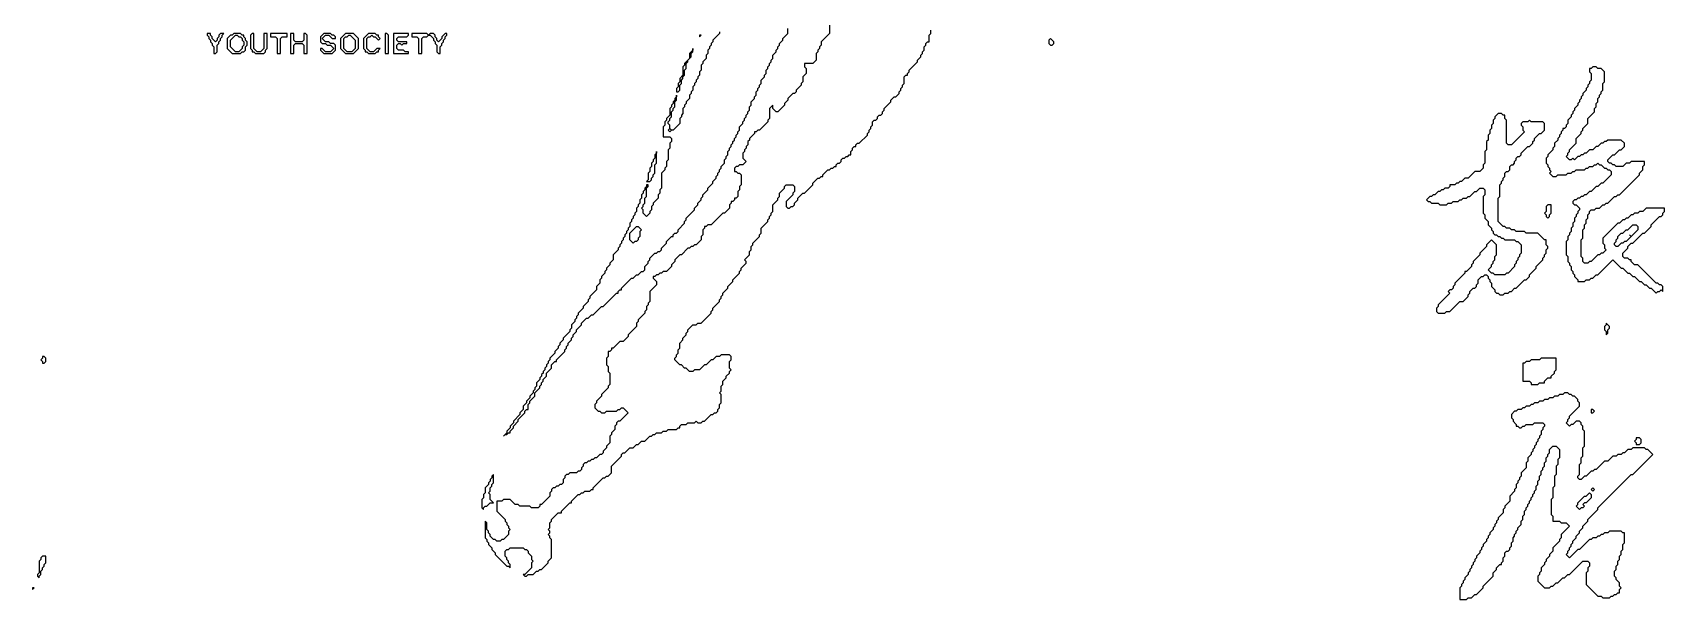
# Model space of a CAD drawing. Header units: millimetres. Extents: x 7 to 500, y 6 to 500.
# Drawn here: x 7 to 497.5, y 6.5 to 176.8 of the extents above; entities that cross this region are included whole.
import ezdxf

# ---------------------------------------------------------------- set-up
doc = ezdxf.new("R2010")
doc.units = ezdxf.units.MM

msp = doc.modelspace()

# ---------------------------------------------------------------- linework, layer by layer
for points in [[(246.5, 179), (246.5, 176.5), (244, 174), (244, 173), (243.5, 172.5), (243.5, 172), (243, 171.5), (243, 171), (242.5, 170.5), (242.5, 168.5), (241.5, 167.5), (239, 167.5), (239, 166.5), (239.5, 166), (239.5, 164.5), (238.5, 163.5), (238.5, 162), (238, 161.5), (238, 161), (236.5, 159.5), (236.5, 159), (236, 158.5), (235.5, 158.5), (234, 157), (234, 156.5), (233, 155.5), (233, 155), (231, 153), (230.5, 153), (229.5, 154), (229.5, 155), (228.5, 154), (228.5, 151), (228, 150.5), (228, 150), (225.5, 147.5), (225, 147.5), (224.5, 147), (224, 147), (224, 146.5), (222.5, 145), (222.5, 144.5), (222, 144), (222, 143), (221.5, 142.5), (221.5, 142), (221, 141.5), (221, 141), (220.5, 140.5), (220.5, 139), (221.5, 138), (220.5, 137), (219.5, 137), (219, 136.5), (218.5, 136.5), (218, 136), (218, 135), (218.5, 135), (219, 134.5), (219.5, 134.5), (220, 134), (220, 131), (219.5, 130.5), (219.5, 129.5), (219, 129), (219, 127.5), (218.5, 127), (218, 127), (218, 126.5), (217.5, 126), (217, 126), (217, 125.5), (216.5, 125), (216.5, 124), (215, 122.5), (214.5, 122.5), (211, 119), (210, 119), (209.5, 118.5), (209, 118.5), (209, 118), (208.5, 117.5), (208.5, 116), (208, 115.5), (208, 114.5), (206.5, 113), (206, 113), (205.5, 112.5), (205, 112.5), (204.5, 112), (204, 112), (202, 110), (201.5, 110), (200, 108.5), (200, 108), (199, 107), (199, 106.5), (197.5, 105), (196.5, 105), (196, 104.5), (195.5, 104.5), (195, 104), (194.5, 104), (194, 103.5), (193.5, 103.5), (193.5, 103), (194.5, 102), (194.5, 101), (192.5, 99), (192.5, 96), (192, 95.5), (192, 95), (191.5, 94.5), (191.5, 93.5), (191, 93), (191, 92.5), (189, 90.5), (189, 90), (188.5, 89.5), (188.5, 88.5), (186, 86), (186, 85.5), (184.5, 84), (183.5, 84), (181.5, 82), (181, 82), (181, 81.5), (180.5, 81), (180, 81), (180, 79.5), (179.5, 79), (179.5, 77), (180, 76.5), (180, 75), (180.5, 74.5), (180.5, 71), (180, 70.5), (180, 70), (178, 68), (178, 67.5), (176.5, 66), (176.5, 65.5), (176, 65), (176, 64), (177, 63), (177.5, 63), (178, 62.5), (179, 62.5), (179.5, 63), (182.5, 63), (183, 63.5), (183.5, 63.5), (184, 64), (184.5, 64), (186, 62.5), (183.5, 60), (183, 60), (182.5, 59.5), (182.5, 59), (182, 58.5), (182, 57.5), (181, 56.5), (181, 56), (180.5, 55.5), (180.5, 53.5), (179.5, 52.5), (179.5, 52), (178.5, 51), (178.5, 50.5), (178, 50), (177.5, 50), (176.5, 49), (176, 49), (175.5, 48.5), (175, 48.5), (174.5, 48), (174, 48), (173.5, 47.5), (173, 47.5), (172.5, 47), (172.5, 46.5), (172, 46), (172, 45.5), (171.5, 45), (171, 45), (170.5, 44.5), (168.5, 44.5), (168, 44), (167.5, 44), (167, 43.5), (167, 43), (166.5, 42.5), (166.5, 41.5), (166, 41), (165.5, 41), (165, 40.5), (164.5, 40.5), (164, 40), (163.5, 40), (163, 39.5), (163, 39), (162.5, 38.5), (162.5, 37.5), (160, 35), (159.5, 35), (159.5, 34.5), (159, 34), (157, 34), (156.5, 34.5), (153.5, 34.5), (153, 35), (152, 35), (150.5, 36.5), (148.5, 36.5), (148, 36), (146.5, 36), (146.5, 33), (149, 30.5), (149, 30), (149.5, 29.5), (149.5, 29), (150, 28.5), (150, 28), (150.5, 27.5), (150, 27), (150, 26), (148.5, 24.5), (148, 24.5), (147.5, 24), (146.5, 24), (146, 24.5), (145.5, 24.5), (144.5, 25.5), (144.5, 26), (144, 26.5), (144, 27), (143.5, 27.5), (143.5, 29.5), (143, 30), (143, 25), (143.5, 24.5), (143.5, 24), (144, 23.5), (144, 23), (145, 22), (145, 21.5), (146, 20.5), (146, 20), (149.5, 16.5), (150, 16.5), (150.5, 16), (150.5, 17), (150, 17.5), (150, 18), (149.5, 18.5), (149.5, 19), (149, 19.5), (149, 21), (149.5, 21.5), (150, 21.5), (150.5, 22), (154.5, 22), (155, 21.5), (155.5, 21.5), (156, 21), (156, 20.5), (157, 19.5), (157, 18.5), (157.5, 18), (157, 17.5), (157, 16), (155, 14), (154.5, 14), (155, 13.5), (155.5, 13.5), (156, 14), (157.5, 14), (158.5, 15), (159, 15), (159.5, 15.5), (160, 15.5), (162, 17.5), (162, 18), (163, 19), (163, 24.5), (162.5, 25), (162.5, 25.5), (162, 26), (162.5, 26.5), (162.5, 27), (162, 27.5), (162.5, 28), (162.5, 29.5), (163, 30), (163, 30.5), (165, 32.5), (166, 32.5), (166, 33), (168.5, 35.5), (169, 35.5), (169, 36), (171, 38), (171.5, 38), (172, 38.5), (172.5, 38.5), (173, 39), (174.5, 39), (175, 39.5), (175.5, 39.5), (175.5, 40), (178.5, 43), (179, 43), (179.5, 43.5), (180, 43.5), (181, 44.5), (181, 46.5), (184, 49.5), (184, 50), (184.5, 50.5), (185, 50.5), (186.5, 52), (187.5, 52), (188.5, 53), (189, 53), (190, 54), (191, 54), (192.5, 55.5), (193, 55.5), (193.5, 56), (194, 56), (194.5, 56.5), (196, 56.5), (196.5, 57), (197.5, 57), (198, 57.5), (200.5, 57.5), (201, 58), (201.5, 58), (201.5, 58.5), (202, 59), (203.5, 59), (204, 59.5), (206, 59.5), (206.5, 60), (207, 59.5), (208, 59.5), (208.5, 60), (209, 60), (211, 62), (211.5, 62), (212, 62.5), (212.5, 62.5), (213, 63), (213, 63.5), (213.5, 64), (213.5, 65), (214, 65.5), (214, 68), (213.5, 68.5), (214, 69), (214, 70.5), (214.5, 71), (214.5, 72), (215.5, 73), (215.5, 73.5), (216.5, 74.5), (216.5, 75), (217, 75.5), (216.5, 76), (216.5, 78), (217, 78.5), (217, 79.5), (216.5, 80), (214, 80), (213.5, 79.5), (212.5, 79.5), (211.5, 78.5), (211, 78.5), (209.5, 77), (209, 77), (207.5, 75.5), (206, 75.5), (205.5, 75), (204.5, 75), (203.5, 76), (203, 76), (202, 77), (201.5, 77), (200, 78.5), (200, 79), (200.5, 79.5), (200.5, 80), (201, 80.5), (201, 81.5), (201.5, 82), (201.5, 83.5), (202.5, 84.5), (202.5, 85), (203.5, 86), (203.5, 86.5), (204, 87), (204, 87.5), (205.5, 89), (206.5, 89), (207, 89.5), (208, 89.5), (211, 92.5), (211, 93), (211.5, 93.5), (211.5, 94), (213.5, 96), (213.5, 96.5), (214, 97), (214, 97.5), (214.5, 98), (214.5, 98.5), (216, 100), (216, 100.5), (217.5, 102), (217.5, 102.5), (219.5, 104.5), (219.5, 105), (220, 105.5), (220, 106), (221.5, 107.5), (221.5, 108), (221, 108.5), (222.5, 110), (222.5, 111), (223, 111.5), (223, 112.5), (223.5, 113), (223.5, 113.5), (225.5, 115.5), (225.5, 116), (226, 116.5), (226, 118), (228, 120), (228, 120.5), (228.5, 121), (228.5, 121.5), (229, 122), (229, 122.5), (229.5, 123), (229.5, 125), (231, 126.5), (231, 127), (231.5, 127.5), (231.5, 128.5), (233, 130), (233, 130.5), (233.5, 131), (235.5, 131), (236, 130.5), (236, 129), (235.5, 128.5), (235.5, 128), (233.5, 126), (233.5, 124.5), (234, 124), (234.5, 124), (235, 124.5), (235.5, 124.5), (236, 125), (236, 125.5), (237, 126.5), (237, 127), (238.5, 128.5), (239, 128.5), (241.5, 131), (241.5, 131.5), (243, 133), (243.5, 133), (244, 133.5), (244.5, 133.5), (244.5, 134), (246, 135.5), (246.5, 135.5), (247, 136), (247.5, 136), (248, 136.5), (248.5, 136.5), (248.5, 137), (249, 137.5), (249.5, 137.5), (250, 138), (250, 138.5), (250.5, 139), (251, 139), (251.5, 139.5), (252, 139.5), (252.5, 140), (253, 140), (253, 141), (253.5, 141.5), (253.5, 142), (254, 142.5), (254.5, 142.5), (254.5, 143), (255, 143.5), (255.5, 143.5), (258, 146), (258, 146.5), (258.5, 147), (258.5, 147.5), (259, 148), (259, 148.5), (259.5, 149), (259.5, 150), (260, 150.5), (260.5, 150.5), (261, 151), (261, 151.5), (261.5, 152), (262, 152), (262.5, 152.5), (262.5, 153), (263, 153.5), (263, 154), (265, 156), (265, 156.5), (266, 157.5), (266.5, 157.5), (267.5, 158.5), (267.5, 159), (268, 159.5), (268, 160), (268.5, 160.5), (268.5, 161), (269, 161.5), (269, 163.5), (269.5, 164), (270, 164), (270, 164.5), (270.5, 165), (270.5, 165.5), (273, 168), (273, 168.5), (274, 169.5), (274, 170), (274.5, 170.5), (274.5, 171), (275, 171.5), (275, 172.5), (275.5, 173), (275.5, 173.5), (276, 174), (276.5, 174), (276.5, 176), (277, 176.5), (277, 177.5)], [(213.5, 177), (213.5, 176.5), (211.5, 174.5), (211.5, 174), (211, 173.5), (211, 173), (210.5, 172.5), (210.5, 172), (210, 171.5), (210, 170.5), (209.5, 170), (209.5, 169), (208.5, 168), (208.5, 167.5), (208, 167), (208, 165.5), (207.5, 165), (207.5, 164), (207, 163.5), (207, 163), (206.5, 162.5), (206.5, 162), (206, 161.5), (206, 161), (205.5, 160.5), (205.5, 159.5), (205, 159), (205, 158.5), (204.5, 158), (204.5, 157), (203.5, 156), (203.5, 155.5), (203, 155), (203, 154.5), (202.5, 154), (202.5, 152.5), (202, 152), (202, 151.5), (201.5, 151), (201.5, 149.5), (199.5, 147.5), (199, 147.5), (198.5, 148), (198.5, 149), (198, 149.5), (198, 150), (198.5, 150.5), (198.5, 151), (199, 151.5), (199, 153), (199.5, 153.5), (199.5, 154), (200, 154.5), (200, 156), (200.5, 156.5), (200.5, 158), (200.5, 157.5), (200, 157), (200, 156.5), (199.5, 156), (199.5, 155.5), (199, 155), (199, 154.5), (198.5, 154), (198.5, 152), (197.5, 151), (197.5, 150.5), (197, 150), (197, 149), (196.5, 148.5), (196.5, 145.5), (198.5, 145.5), (199, 145), (199, 144), (198.5, 143.5), (198.5, 142), (198, 141.5), (198, 138.5), (197.5, 138), (197.5, 136.5), (197, 136), (197, 135.5), (196, 134.5), (196, 130), (195.5, 129.5), (195.5, 128.5), (195, 128), (195, 127), (193.5, 125.5), (193.5, 125), (193, 124.5), (193, 123.5), (192.5, 123), (192.5, 122.5), (191.5, 121.5), (190.5, 122.5), (190.5, 123.5), (190, 124), (190.5, 124.5), (190.5, 125), (191, 125.5), (191, 127), (191.5, 127.5), (191.5, 130), (192, 130.5), (192, 131), (191.5, 131), (191.5, 130.5), (191, 130), (191, 129.5), (190.5, 129), (190.5, 128.5), (190, 128), (190, 127), (189.5, 126.5), (189.5, 125.5), (189, 125), (189, 124.5), (188.5, 124), (188.5, 123), (188, 122.5), (188, 122), (187.5, 121.5), (187.5, 121), (187, 120.5), (187, 120), (186.5, 119.5), (186.5, 118.5), (186, 118), (186, 117.5), (185.5, 117), (185.5, 116.5), (185, 116), (185, 115.5), (184.5, 115), (184.5, 114.5), (184, 114), (184, 113.5), (183.5, 113), (183.5, 112.5), (183, 112), (183, 111.5), (181.5, 110), (181.5, 108.5), (180.5, 107.5), (180.5, 107), (179.5, 106), (179.5, 105.5), (179, 105), (179, 104.5), (178, 103.5), (178, 103), (177.5, 102.5), (177.5, 101.5), (176.5, 100.5), (176.5, 99.5), (174.5, 97.5), (174.5, 97), (174, 96.5), (174, 96), (172.5, 94.5), (172.5, 94), (171, 92.5), (171, 92), (170.5, 91.5), (170.5, 91), (170, 90.5), (170, 90), (169, 89), (169, 88), (168.5, 87.5), (168.5, 87), (166.5, 85), (166.5, 84.5), (165.5, 83.5), (165.5, 83), (165, 82.5), (165, 82), (164, 81), (164, 80.5), (162.5, 79), (162.5, 78.5), (162, 78), (162, 77.5), (161.5, 77), (161.5, 76.5), (161, 76), (161, 75.5), (160.5, 75), (160.5, 74.5), (160, 74), (160, 73.5), (159.5, 73), (159.5, 72.5), (158.5, 71.5), (158.5, 70.5), (158, 70), (158, 69.5), (157.5, 69), (157.5, 68.5), (156.5, 67.5), (156.5, 67), (155.5, 66), (155.5, 65.5), (154.5, 64.5), (154.5, 63.5), (153.5, 62.5), (153.5, 62), (151.5, 60), (151.5, 59.5), (150.5, 58.5), (150.5, 58), (149.5, 57), (149.5, 56.5), (148.5, 55.5), (149, 56), (149.5, 56), (150, 56.5), (150.5, 56.5), (150.5, 57), (151.5, 58), (151.5, 58.5), (153, 60), (153, 60.5), (155, 62.5), (155, 63), (155.5, 63.5), (156, 63.5), (156, 65), (156.5, 65.5), (156.5, 66), (158, 67.5), (158, 68.5), (159.5, 70), (159.5, 70.5), (160, 71), (160, 71.5), (160.5, 72), (160.5, 72.5), (161.5, 73.5), (161.5, 74.5), (163, 76), (163, 77), (164, 78), (164.5, 78), (164.5, 78.5), (167, 81), (167, 81.5), (167.5, 82), (167.5, 82.5), (168, 83), (168, 83.5), (169, 84.5), (169, 85), (169.5, 85.5), (169.5, 86), (170.5, 87), (170.5, 87.5), (172, 89), (172, 89.5), (173.5, 91), (174, 91), (175, 92), (175.5, 92), (178, 94.5), (178.5, 94.5), (182.5, 98.5), (183, 98.5), (183, 99), (183.5, 99.5), (184, 99.5), (184, 100), (187, 103), (187.5, 103), (188.5, 104), (189, 104), (190, 105), (190.5, 105), (191, 105.5), (191, 106.5), (192, 107.5), (192, 108), (192.5, 108.5), (192.5, 109), (194, 110.5), (194.5, 110.5), (195, 111), (195.5, 111), (196, 111.5), (196, 112), (197.5, 113.5), (197.5, 114), (199, 115.5), (199.5, 115.5), (199.5, 116), (200, 116.5), (200.5, 116.5), (201, 117), (201, 117.5), (203, 119.5), (203, 120), (203.5, 120.5), (203.5, 121), (206, 123.5), (206, 124), (207, 125), (207, 125.5), (208, 126.5), (208, 127), (208.5, 127.5), (208.5, 128), (210, 129.5), (210, 130), (211.5, 131.5), (211.5, 132), (212.5, 133), (212.5, 133.5), (213, 134), (213, 134.5), (213.5, 135), (213.5, 135.5), (214, 136), (214, 136.5), (215, 137.5), (215, 138.5), (215.5, 139), (215.5, 139.5), (216, 140), (216, 141), (216.5, 141.5), (216.5, 142), (217, 142.5), (217, 143), (217.5, 143.5), (217.5, 144), (218, 144.5), (218, 145), (218.5, 145.5), (218.5, 146), (219, 146.5), (219, 147), (219.5, 147.5), (219.5, 148.5), (220.5, 149.5), (220.5, 150), (221, 150.5), (221, 151), (221.5, 151.5), (221.5, 152), (222, 152.5), (222, 153), (222.5, 153.5), (222.5, 154.5), (223, 155), (223, 156), (224, 157), (224, 157.5), (224.5, 158), (224.5, 159), (225, 159.5), (225, 160), (225.5, 160.5), (225.5, 161), (226, 161.5), (226, 162.5), (227, 163.5), (227, 164), (227.5, 164.5), (227.5, 165.5), (228, 166), (228, 166.5), (228.5, 167), (228.5, 167.5), (229, 168), (229, 168.5), (229.5, 169), (229.5, 170), (230.5, 171), (230.5, 171.5), (231, 172), (231, 172.5), (231.5, 173), (231.5, 173.5), (232.5, 174.5), (232.5, 175), (234, 176.5), (234, 178)]]:
    msp.add_lwpolyline(points)
for points in [[(59.5, 176.5), (59.5, 176), (60, 175.5), (60, 175), (60.5, 174.5), (60.5, 174), (61, 173.5), (61, 173), (61.5, 172.5), (61.5, 170.5), (62, 170.5), (62.5, 171), (62.5, 173), (63, 173.5), (63, 174), (63.5, 174.5), (63.5, 175), (64, 175.5), (64, 176), (64.5, 176.5), (63.5, 176.5), (63, 176), (63, 175.5), (62.5, 175), (62.5, 174.5), (62, 174), (61, 175), (61, 175.5), (60.5, 176), (60.5, 176.5)], [(67.5, 176.5), (67, 176), (66.5, 176), (65.5, 175), (65.5, 172), (67, 170.5), (69.5, 170.5), (70, 171), (70.5, 171), (71, 171.5), (71, 172.5), (71.5, 173), (71.5, 174), (71, 174.5), (71, 175), (70.5, 175.5), (70.5, 176), (70, 176), (69.5, 176.5)], [(68, 176), (68.5, 176), (69, 175.5), (69.5, 175.5), (70, 175), (70, 174.5), (70.5, 174), (70.5, 173), (70, 172.5), (70, 172), (69, 171), (68, 171), (66.5, 172.5), (66.5, 174.5)], [(73, 176.5), (72.5, 176), (72.5, 172), (73, 171.5), (73, 171), (73.5, 171), (74, 170.5), (76.5, 170.5), (77, 171), (77, 171.5), (77.5, 172), (77.5, 176.5), (76.5, 176.5), (76.5, 172), (75.5, 171), (74.5, 171), (73.5, 172), (73.5, 176.5)], [(78.5, 176.5), (78.5, 175.5), (80, 175.5), (80.5, 175), (80.5, 170.5), (81.5, 170.5), (81.5, 175), (82, 175.5), (83.5, 175.5), (83.5, 176.5)], [(84.5, 176.5), (84.5, 170.5), (85.5, 170.5), (85.5, 173), (86, 173.5), (88, 173.5), (88.5, 173), (88.5, 170.5), (89.5, 170.5), (89.5, 176), (89, 176.5), (88.5, 176.5), (88.5, 174.5), (88, 174), (86, 174), (85.5, 174.5), (85.5, 176.5)], [(94.5, 176.5), (93.5, 175.5), (93.5, 174), (94, 173.5), (95, 173.5), (95.5, 173), (96.5, 173), (97.5, 172), (96.5, 171), (95, 171), (94, 172), (93.5, 172), (93.5, 171.5), (94.5, 170.5), (97, 170.5), (98, 171.5), (98, 173), (97.5, 173.5), (96.5, 173.5), (96, 174), (95, 174), (94, 175), (95, 176), (96, 176), (97, 175), (98, 175), (98, 175.5), (97.5, 176), (97, 176), (96.5, 176.5)], [(101, 176.5), (99.5, 175), (99.5, 172), (101, 170.5), (103.5, 170.5), (105, 172), (105, 175), (103.5, 176.5)], [(101.5, 175.5), (102, 176), (102.5, 176), (104, 174.5), (104, 172), (103, 171), (101.5, 171), (100.5, 172), (100.5, 175), (101, 175.5)], [(108, 176.5), (106.5, 175), (106.5, 172), (107, 171.5), (107, 171), (107.5, 171), (108, 170.5), (110, 170.5), (110.5, 171), (111, 171), (111, 171.5), (111.5, 172), (110.5, 172), (109.5, 171), (108.5, 171), (107.5, 172), (107.5, 175), (108, 175.5), (108.5, 175.5), (109, 176), (109.5, 175.5), (110, 175.5), (111, 174.5), (111.5, 175), (111, 175.5), (111, 176), (110.5, 176), (110, 176.5)], [(113, 176.5), (113, 170.5), (114, 170.5), (114, 176), (113.5, 176.5)], [(115.5, 176.5), (115.5, 170.5), (120, 170.5), (120, 171), (119, 171), (118.5, 171.5), (117, 171.5), (116.5, 172), (116.5, 173), (117, 173.5), (117.5, 173.5), (118, 173), (118.5, 173.5), (119.5, 173.5), (119.5, 174), (117, 174), (116.5, 174.5), (116.5, 175), (117, 175.5), (119.5, 175.5), (120, 176), (120, 176.5)], [(121, 176.5), (121, 175.5), (122.5, 175.5), (123, 175), (123, 170.5), (124, 170.5), (124, 175), (124.5, 175.5), (125.5, 175.5), (126, 176), (126.5, 176), (127.5, 175), (127.5, 174.5), (128, 174), (128, 173.5), (128.5, 173), (128.5, 171), (129, 170.5), (129.5, 170.5), (129.5, 172.5), (130, 173), (130, 173.5), (130.5, 174), (130.5, 174.5), (131, 175), (131, 175.5), (131.5, 176), (131.5, 176.5), (131, 176.5), (130, 175.5), (130, 175), (129, 174), (128.5, 174.5), (128.5, 175), (128, 175.5), (128, 176), (127.5, 176.5), (126.5, 176.5), (126, 176), (125.5, 176.5)], [(205.5, 172), (205.5, 171.5), (204.5, 170.5), (204.5, 169), (203, 167.5), (203, 167), (202.5, 166.5), (202.5, 164), (201.5, 163), (201.5, 162), (201, 161.5), (201, 160.5), (200.5, 160), (200.5, 159), (201, 159), (201.5, 159.5), (201.5, 161), (202, 161.5), (202, 162.5), (202.5, 163), (202.5, 163.5), (203, 164), (203, 165.5), (203.5, 166), (203.5, 167.5), (204, 168), (204, 168.5), (205, 169.5), (205, 170.5), (205.5, 171)], [(207.5, 176), (207.5, 175.5), (208, 176)], [(313, 175), (312.5, 174.5), (312.5, 173.5), (313, 173), (313.5, 173), (314, 173.5), (314, 174)], [(476, 166.5), (475.5, 166), (475, 166), (475, 165), (475.5, 164.5), (475.5, 162.5), (475, 162), (475, 161.5), (474.5, 161), (474.5, 160.5), (474, 160), (474, 159.5), (473, 158.5), (473, 158), (472.5, 157.5), (472.5, 157), (472, 156.5), (472, 156), (471.5, 155.5), (471.5, 155), (470.5, 154), (470.5, 153.5), (470, 153), (470, 152.5), (469.5, 152), (469.5, 151.5), (468.5, 150.5), (468.5, 149.5), (468, 149), (468, 148.5), (467.5, 148), (467, 148), (467, 147.5), (466.5, 147), (466.5, 146.5), (466, 146), (466, 145.5), (465.5, 145), (465.5, 144.5), (464.5, 143.5), (464.5, 142.5), (464, 142), (464, 141.5), (462.5, 140), (462.5, 139.5), (462, 139), (462, 137.5), (462.5, 137), (462.5, 136.5), (463, 136), (463, 135.5), (463.5, 135), (463, 134.5), (464, 133.5), (465, 133.5), (465.5, 134), (468, 134), (468.5, 134.5), (469.5, 134.5), (470, 135), (470.5, 135), (471, 135.5), (473.5, 135.5), (474, 136), (474.5, 136), (475, 136.5), (476, 136.5), (476.5, 137), (477, 137), (477.5, 137.5), (478, 137), (478.5, 137), (479.5, 136), (480, 136), (480.5, 135.5), (481, 135.5), (481.5, 135), (481.5, 134), (479, 131.5), (478.5, 131.5), (477.5, 130.5), (477, 130.5), (475.5, 129), (475, 129), (474, 128), (473.5, 128), (473, 127.5), (472.5, 127.5), (472, 127), (471.5, 127), (471, 126.5), (470.5, 126.5), (470, 126), (470, 125.5), (470.5, 125), (471, 125), (472, 124), (472, 123.5), (471.5, 123), (471.5, 122.5), (471, 122), (471, 121.5), (470.5, 121), (470.5, 120), (470, 119.5), (470, 118.5), (469.5, 118), (469.5, 117), (469, 116.5), (469, 116), (468.5, 115.5), (468.5, 114.5), (468, 114), (468, 110), (468.5, 109.5), (468.5, 108), (469, 107.5), (469, 107), (469.5, 106.5), (469.5, 105.5), (470, 105), (470, 104.5), (470.5, 104), (470.5, 103.5), (471.5, 102.5), (471.5, 102), (473.5, 102), (474, 102.5), (475, 102.5), (475.5, 103), (476, 103), (477, 104), (477.5, 104), (482, 108.5), (484.5, 106), (485, 106), (486.5, 104.5), (487, 104.5), (488, 103.5), (488.5, 103.5), (490, 102), (490.5, 102), (491.5, 101), (492, 101), (493, 100), (493.5, 100), (495, 98.5), (495.5, 99), (496, 99), (496.5, 99.5), (497, 99), (497, 100.5), (496.5, 101), (496, 101), (495.5, 101.5), (495, 101.5), (489.5, 107), (488.5, 107), (487.5, 108), (487.5, 108.5), (487, 108.5), (486.5, 109), (485.5, 109), (485, 109.5), (485, 110.5), (486.5, 112), (486.5, 112.5), (487.5, 113.5), (488, 113.5), (491, 116.5), (491.5, 116.5), (493.5, 118.5), (493.5, 119), (496, 121.5), (496.5, 121.5), (497, 122), (497, 122.5), (497.5, 123), (497.5, 124), (492, 124), (491, 123), (490, 123), (489.5, 122.5), (488.5, 122.5), (488, 122), (487.5, 122), (486.5, 121), (486, 121), (485.5, 120.5), (485, 120.5), (484, 119.5), (483.5, 119.5), (479, 115), (479, 113.5), (479.5, 113), (479.5, 112), (480, 111.5), (479, 110.5), (478.5, 110.5), (478, 110), (477.5, 110), (475.5, 108), (475, 108), (474.5, 107.5), (473.5, 107.5), (473, 108), (473, 109), (472.5, 109.5), (472.5, 114.5), (473, 115), (473, 117.5), (473.5, 118), (473.5, 119), (474, 119.5), (474, 120.5), (474.5, 121), (474.5, 122), (475, 122.5), (475, 123), (475.5, 123.5), (476.5, 123.5), (477, 124), (478, 124), (479, 125), (479.5, 125), (480, 125.5), (480.5, 125.5), (482.5, 127.5), (483, 127.5), (483.5, 128), (484, 128), (490, 134), (490, 134.5), (491, 135.5), (491, 136.5), (491.5, 137), (491.5, 138), (487.5, 138), (487, 137.5), (486, 137.5), (485, 136.5), (483, 136.5), (482.5, 137), (482, 137), (481.5, 137.5), (481, 137.5), (480.5, 138), (480.5, 138.5), (482, 140), (482.5, 140), (484, 141.5), (484.5, 141.5), (485.5, 142.5), (485.5, 143.5), (484.5, 144.5), (480.5, 144.5), (480, 144), (479.5, 144), (479, 143.5), (478.5, 143.5), (477.5, 142.5), (477, 142.5), (476, 141.5), (475, 141.5), (474, 140.5), (473.5, 140.5), (473, 140), (472.5, 140), (472, 139.5), (471.5, 139.5), (470.5, 138.5), (470, 139), (469.5, 138.5), (469, 138.5), (468, 139.5), (468.5, 140), (468.5, 140.5), (469, 141), (469, 141.5), (471, 143.5), (471, 145), (472.5, 146.5), (472.5, 147), (473, 147.5), (473, 148), (474.5, 149.5), (474.5, 151), (476.5, 153), (476.5, 154), (477, 154.5), (477, 155.5), (477.5, 156), (477.5, 157), (478, 157.5), (478, 158), (478.5, 158.5), (478.5, 159), (479, 159.5), (479, 161.5), (479.5, 162), (479.5, 165), (478.5, 166), (477.5, 166), (477, 166.5)], [(447.5, 152.5), (446.5, 151.5), (446.5, 151), (446, 150.5), (446, 149.5), (445.5, 149), (445.5, 148), (445, 147.5), (445, 146.5), (444.5, 146), (444.5, 144.5), (444, 144), (444, 141.5), (443.5, 141), (443.5, 137.5), (443, 137), (443, 136), (442, 135), (440.5, 135), (438.5, 133), (437.5, 133), (436.5, 132), (436, 132), (435.5, 131.5), (435, 131.5), (434.5, 131), (433, 131), (433, 130.5), (432.5, 130), (431.5, 130), (431, 129.5), (430.5, 129.5), (430, 129), (429.5, 129), (428.5, 128), (428, 128), (427.5, 127.5), (427, 127.5), (426, 126.5), (426.5, 126), (427, 126), (427.5, 125.5), (429.5, 125.5), (430, 125), (432, 125), (432.5, 125.5), (433.5, 125.5), (434, 126), (435.5, 126), (436, 126.5), (436.5, 126.5), (437, 127), (438, 127), (438.5, 127.5), (439, 127.5), (440.5, 129), (441, 129), (442, 130), (443, 130), (443.5, 129.5), (443.5, 128), (443, 127.5), (443, 122.5), (443.5, 122), (443.5, 121), (444.5, 120), (444.5, 119), (445.5, 118), (445.5, 117.5), (446, 117), (446, 116.5), (446.5, 116), (447, 116), (447.5, 115.5), (448, 115.5), (448.5, 115), (449, 115), (449.5, 114.5), (452.5, 114.5), (453, 114), (453.5, 114), (454.5, 113), (454.5, 110.5), (454, 110), (454, 109.5), (453.5, 109), (453.5, 108.5), (453, 108), (453, 107.5), (452.5, 107), (452.5, 106.5), (450.5, 104.5), (450, 104.5), (449.5, 104), (446.5, 104), (446, 104.5), (445.5, 104.5), (444.5, 105.5), (445.5, 106.5), (445.5, 107), (446, 107.5), (446, 108), (446.5, 108.5), (446.5, 109.5), (447, 110), (447, 113), (445.5, 114.5), (444, 113), (444, 112.5), (442, 110.5), (442, 110), (440, 108), (440, 107.5), (439.5, 107), (439.5, 106.5), (438, 105), (437.5, 105), (437.5, 104.5), (434.5, 101.5), (434.5, 101), (434, 100.5), (434, 100), (433.5, 99.5), (433, 99.5), (432.5, 99), (433, 98.5), (429.5, 95), (429.5, 94.5), (429, 94), (429, 93), (429.5, 92.5), (431.5, 92.5), (432, 93), (433, 93), (436, 96), (437, 96), (438.5, 97.5), (438.5, 98), (439, 98.5), (439, 99), (440, 100), (440.5, 100), (441, 100.5), (441, 101), (441.5, 101.5), (441.5, 102.5), (442.5, 103.5), (443, 103.5), (443.5, 104), (444, 104), (444.5, 103.5), (444.5, 103), (445, 102.5), (445, 102), (445.5, 101.5), (445.5, 100.5), (446.5, 99.5), (446.5, 99), (447, 98.5), (447.5, 98.5), (448, 98), (449, 98), (449.5, 98.5), (450.5, 98.5), (451, 99), (451.5, 99), (452.5, 100), (453, 100), (455.5, 102.5), (456, 102.5), (457, 103.5), (457, 104), (459, 106), (459, 106.5), (461, 108.5), (461, 109), (461.5, 109.5), (461.5, 110), (462, 110.5), (462, 111.5), (462.5, 112), (462.5, 112.5), (462, 113), (462, 114.5), (461.5, 114.5), (459.5, 116.5), (456, 116.5), (455.5, 117), (453, 117), (452.5, 117.5), (451.5, 117.5), (451, 118), (450, 118), (449.5, 118.5), (449, 118.5), (447.5, 120), (447.5, 127), (448, 127.5), (448, 131), (448.5, 131.5), (448.5, 132), (449, 132.5), (449, 133), (449.5, 133.5), (449.5, 134.5), (450, 135), (450.5, 135), (451, 135.5), (451, 136.5), (451.5, 137), (452, 137), (452.5, 137.5), (452.5, 138), (453, 138.5), (453, 139), (453.5, 139.5), (454, 139.5), (454.5, 140), (454.5, 140.5), (456.5, 142.5), (457, 142.5), (458, 143.5), (458, 144), (458.5, 144.5), (458.5, 145), (460, 146.5), (460.5, 146.5), (461.5, 147.5), (461.5, 149.5), (461, 150), (457.5, 150), (457, 150.5), (456.5, 150), (455, 150), (454.5, 149.5), (454.5, 149), (455, 148.5), (455, 147.5), (455.5, 147), (451.5, 143), (450.5, 143), (450, 143.5), (450, 150.5), (449.5, 151), (449.5, 152), (449, 152), (448.5, 152.5)], [(198, 147.5), (198.5, 148), (199, 147.5), (198.5, 147)], [(194.5, 141), (194.5, 140.5), (194, 140), (194, 139), (193.5, 138.5), (193.5, 138), (193, 137.5), (193, 136.5), (192.5, 136), (192.5, 135), (192, 134.5), (192, 132.5), (191.5, 132), (192.5, 132), (193, 132.5), (193, 133), (193.5, 133.5), (193.5, 134), (194, 134.5), (194, 137), (194.5, 137.5)], [(462.5, 125), (462, 124.5), (462, 123), (461.5, 122.5), (462, 122), (462, 121.5), (462.5, 121), (463, 121.5), (463, 122), (463.5, 122.5), (463.5, 125)], [(188.5, 118.5), (189, 118.5), (190, 117.5), (189.5, 117), (189.5, 115.5), (189, 115), (189, 114.5), (188.5, 114), (188, 114), (187.5, 113.5), (186.5, 114.5), (186.5, 116.5)], [(488, 119), (489, 119), (489.5, 118.5), (489.5, 117.5), (487.5, 115.5), (487, 116), (487.5, 115.5), (486, 114), (485.5, 114), (485, 113.5), (484.5, 113.5), (483.5, 112.5), (483, 112.5), (482.5, 113), (482.5, 113.5), (483, 114), (483, 114.5), (483.5, 115), (483.5, 115.5), (484.5, 116.5), (485, 116.5), (486, 117.5), (486.5, 117.5)], [(480, 89.5), (480, 89), (479.5, 88.5), (479.5, 87.5), (480, 87), (480, 86), (480.5, 86.5), (480.5, 87.5), (481, 88), (481, 88.5)], [(10, 79.5), (10, 79), (9.5, 78.5), (10, 78), (10, 77.5), (10.5, 77.5), (11, 78), (11, 79), (10.5, 79.5)], [(460.5, 79), (460, 78.5), (457.5, 78.5), (457, 78), (456, 78), (455.5, 77.5), (455, 77.5), (455, 72), (457, 72), (457.5, 71.5), (457.5, 71), (459.5, 71), (460, 71.5), (461.5, 71.5), (461.5, 72), (462.5, 73), (463.5, 73), (463.5, 73.5), (464.5, 74.5), (464.5, 75), (465, 75.5), (465, 79)], [(467.5, 68.5), (467, 68), (466, 68), (465.5, 67.5), (464.5, 67.5), (464, 67), (463, 67), (462.5, 66.5), (461.5, 66.5), (461, 66), (460, 66), (459.5, 65.5), (458.5, 65.5), (458, 65), (457.5, 65), (457, 64.5), (456, 64.5), (455.5, 64), (455, 64), (454.5, 63.5), (453.5, 63.5), (453, 63), (452.5, 63), (451.5, 62), (451.5, 61), (452, 60.5), (452, 60), (453, 59), (453, 58.5), (453.5, 58.5), (454, 58), (454.5, 58), (455, 58.5), (455.5, 58.5), (456, 59), (458, 59), (458.5, 59.5), (461, 59.5), (461.5, 59), (461.5, 58.5), (461, 58), (461, 57.5), (460.5, 57), (460.5, 56), (460, 55.5), (460, 55), (459.5, 54.5), (459.5, 54), (459, 53.5), (459, 53), (458.5, 52.5), (458.5, 52), (458, 51.5), (458, 51), (457.5, 50.5), (457.5, 50), (456.5, 49), (456.5, 48), (456, 47.5), (456, 46), (454.5, 44.5), (454.5, 43.5), (454, 43), (454, 42.5), (453.5, 42), (453.5, 41.5), (453, 41), (453, 40), (452.5, 39.5), (452.5, 39), (451, 37.5), (451, 36), (449.5, 34.5), (449.5, 34), (449, 33.5), (449, 32.5), (447.5, 31), (447.5, 30.5), (447, 30), (447, 29.5), (446.5, 29), (446.5, 28.5), (446, 28), (446, 27.5), (445, 26.5), (445, 26), (444.5, 25.5), (444.5, 25), (444, 24.5), (444, 24), (443, 23), (443, 22.5), (442.5, 22), (442.5, 21.5), (442, 21), (442, 20.5), (441, 19.5), (441, 19), (440.5, 18.5), (440.5, 18), (440, 17.5), (440, 17), (439.5, 16.5), (439.5, 16), (439, 15.5), (439, 15), (438.5, 14.5), (438.5, 14), (437.5, 13), (437.5, 12.5), (437, 12), (437, 11.5), (436.5, 11), (436.5, 10.5), (436, 10), (436, 6.5), (438, 6.5), (438.5, 7), (439.5, 7), (440.5, 8), (441, 8), (443, 10), (443, 10.5), (446, 13.5), (446, 14.5), (447, 15.5), (447, 16), (448, 17), (448.5, 17), (448.5, 17.5), (449, 18), (449, 19), (449.5, 19.5), (449.5, 20.5), (450, 21), (450.5, 21), (451, 21.5), (451, 22), (451.5, 22.5), (451.5, 23.5), (452, 24), (452, 25), (452.5, 25.5), (452.5, 26), (453, 26.5), (453, 27), (453.5, 27.5), (453.5, 28), (454.5, 29), (454.5, 30), (455, 30.5), (455, 31.5), (455.5, 32), (455.5, 33), (456, 33.5), (456, 34), (456.5, 34.5), (456.5, 35), (457, 35.5), (457, 36), (457.5, 36.5), (457.5, 37), (458, 37.5), (458, 38), (458.5, 38.5), (458.5, 39), (459, 39.5), (459, 40.5), (459.5, 41), (459.5, 42), (460, 42.5), (460, 43.5), (460.5, 44), (460.5, 45), (461, 45.5), (461, 46), (461.5, 46.5), (461.5, 47.5), (462, 48), (462, 49), (462.5, 49.5), (462.5, 50), (463, 50.5), (463, 51.5), (464, 52.5), (465, 52.5), (466, 51.5), (466, 49), (465.5, 48.5), (465.5, 47), (465, 46.5), (465, 44), (464.5, 43.5), (464.5, 40.5), (464, 40), (464, 37), (463.5, 36.5), (463.5, 32), (464, 31.5), (464, 30), (466, 30), (466.5, 29.5), (468, 29.5), (469, 28.5), (466.5, 26), (466.5, 25), (466, 24.5), (466, 24), (464, 22), (464, 21), (463, 20), (463, 19.5), (462, 18.5), (462, 18), (461.5, 17.5), (461.5, 17), (460.5, 16), (460.5, 15), (460, 14.5), (460, 14), (459.5, 13.5), (459.5, 12), (461.5, 10), (463, 10), (463.5, 10.5), (464, 10.5), (465, 11.5), (465.5, 11.5), (467, 13), (467.5, 13), (468.5, 14), (469, 14), (473, 18), (474.5, 18), (475, 17.5), (475, 16.5), (474.5, 16), (474.5, 15), (474, 14.5), (474, 11), (477.5, 7.5), (478.5, 7.5), (479, 7), (481, 7), (481.5, 7.5), (482, 7.5), (482.5, 8), (483, 8), (483.5, 8.5), (484, 8.5), (484, 9.5), (484.5, 10), (484, 10.5), (484, 11.5), (483, 12.5), (483, 13), (482.5, 13.5), (482.5, 15), (483, 15.5), (483, 16.5), (483.5, 17), (483.5, 18), (484, 18.5), (484, 19.5), (484.5, 20), (484.5, 21), (485, 21.5), (485, 23), (485.5, 23.5), (485.5, 26.5), (485, 26.5), (484.5, 27), (481, 27), (480.5, 26.5), (479.5, 26.5), (479, 26), (478.5, 26), (478, 25.5), (477.5, 25.5), (477, 25), (476, 25), (475.5, 24.5), (475, 24.5), (472, 21.5), (471.5, 21.5), (469, 19), (468, 20), (468.5, 20.5), (468.5, 21), (469, 21.5), (469, 22), (469.5, 22.5), (469.5, 23), (470, 23.5), (470, 24), (471, 25), (471, 25.5), (472, 26.5), (472, 27), (473, 28), (473, 28.5), (474.5, 30), (474.5, 30.5), (477.5, 33.5), (477.5, 34), (487.5, 44), (488, 44), (494, 50), (492.5, 51.5), (492, 51.5), (491.5, 52), (488, 52), (487.5, 51.5), (486.5, 51.5), (485.5, 50.5), (485, 50.5), (484.5, 50), (483.5, 50), (483, 49.5), (482, 49.5), (480.5, 48), (479.5, 48), (477, 45.5), (476.5, 45.5), (476, 45), (475.5, 45), (474, 43.5), (473.5, 43.5), (472.5, 42.5), (472, 42.5), (471.5, 43), (471.5, 43.5), (472, 44), (472, 47), (472.5, 47.5), (472.5, 49), (473, 49.5), (473, 52), (473.5, 52.5), (473.5, 57), (473, 57.5), (473, 58.5), (472.5, 59), (472.5, 59.5), (472, 60), (471, 60), (470, 59), (469.5, 59), (469, 58.5), (468, 59.5), (468.5, 60), (468.5, 60.5), (469, 61), (469, 61.5), (472, 64.5), (472, 65.5), (471.5, 66), (471.5, 66.5), (470.5, 67.5), (470, 67.5), (469.5, 68), (469, 68), (468.5, 68.5)], [(475.5, 63.5), (475.5, 62.5), (476, 62.5), (476.5, 63), (476, 63.5)], [(489, 55), (489, 54.5), (488.5, 54), (489, 53.5), (489, 53), (490, 53), (490.5, 53.5), (490.5, 54.5), (490, 55)], [(145.5, 44), (145, 43.5), (145, 43), (144.5, 42.5), (144.5, 42), (144, 41.5), (144, 41), (143, 40), (143, 38.5), (142.5, 38), (142.5, 37), (142, 36.5), (142, 34), (142.5, 33.5), (142.5, 34), (143, 34.5), (143.5, 34.5), (144.5, 35.5), (145.5, 35.5), (144.5, 36.5), (144.5, 38), (144, 38.5), (144.5, 39), (144.5, 40), (145, 40.5), (145, 41), (145.5, 41.5)], [(475.5, 39.5), (476, 40), (476.5, 39.5), (476, 39)], [(475, 38.5), (475.5, 38), (475.5, 37), (474, 35.5), (473.5, 35.5), (473, 35), (473.5, 34.5), (473, 34), (472.5, 34), (472, 33.5), (471, 34.5), (471.5, 35), (471.5, 35.5), (473.5, 37.5), (474, 37.5)], [(10, 19.5), (9.5, 19), (9.5, 18.5), (9, 18), (9, 14.5), (8.5, 14), (8.5, 13.5), (9, 13), (9, 13.5), (9.5, 14), (9.5, 15), (10, 15.5), (10, 16), (10.5, 16.5), (10.5, 17), (11, 17.5), (11, 19.5)], [(7, 10), (7, 9.5), (7.5, 10)]]:
    msp.add_lwpolyline(points, close=True)

doc.saveas('drawing.dxf')
